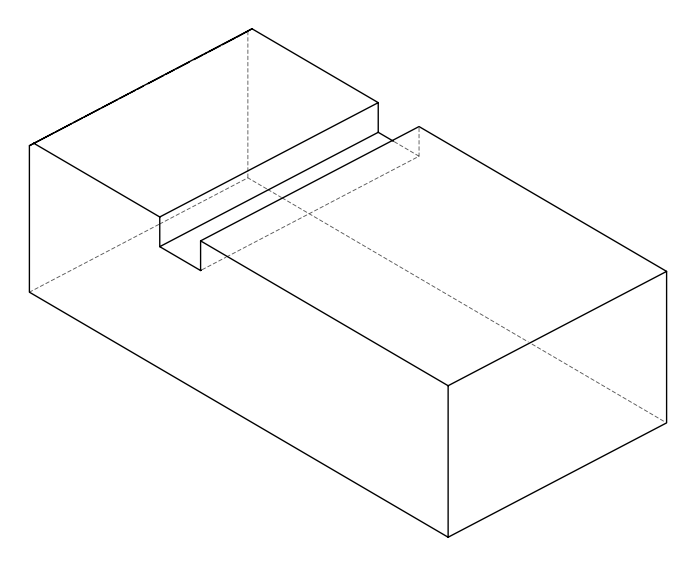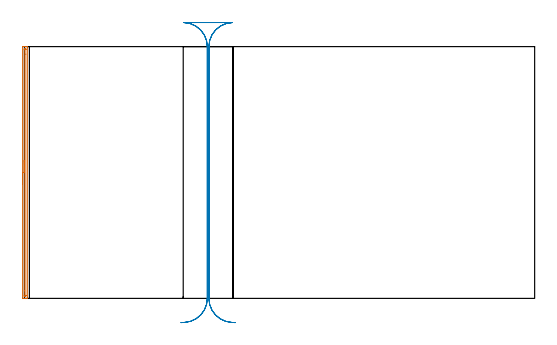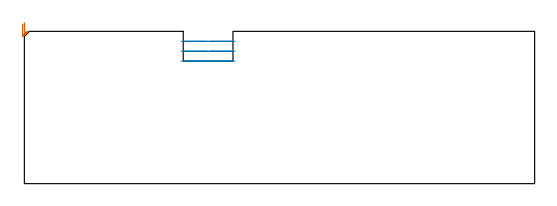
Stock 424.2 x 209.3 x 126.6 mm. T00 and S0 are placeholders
(PLAN: 2 operations, 1 tool changes, 7.1 min)
(1 AREA_MILL | FG_CHAMFER_SURFACE | UGT0205_001 | 3.51 min | 1846 mm3)
(2 MILL_RECTANGULAR_SLOT | SLOT_RECTANGULAR | UGT0201_019 | Follow Part, ap 10, ae 75% | 3.57 min | 214426 mm3)
(TOOL UGT0205_001 | Chamfer Mill 20 x 3 x 45 deg. | D20 FL50 Z2)
(TOOL UGT0201_019 | End mill 40 mm | D40 FL63 Z6)
(OP 1 AREA_MILL)
G17 G21 G94 G90
T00 M6
G54
G17 G0 G90 X-1.5 Y94.65 S1061 M3
G43 Z136.6 H0
Z132.4
G94 G1 Y94.688 Z131.529 F250.
Y94.802 Z130.664
Y94.991 Z129.812
Y95.253 Z128.98
Y95.587 Z128.174
Y95.99 Z127.4
Y96.458 Z126.664
Y96.99 Z125.972
Y97.579 Z125.329
Y98.222 Z124.74
Y98.914 Z124.209
Y99.65 Z123.74
Y100.424 Z123.337
Y101.23 Z123.003
Y102.062 Z122.741
Y102.914 Z122.552
Y103.778 Z122.438
Y104.65 Z122.4
Y208.687
X-1.499 Y209.044 Z122.399
X-1.498 Y209.278 Z122.398
X-1.496 Y209.298 Z122.4
X-1.495 Y209.299
X-0.274 Y209.3 Z123.62
X0.273 Z124.17
X0.6 Z124.496
X1.148 Z125.044
X1.474 Z125.369
X2.128 Z126.027
X2.437 Z126.337
X2.57 Y209.298 Z126.462
X2.698 Y209.29 Z126.588
X2.7 Y209.133 Z126.6
Y0.167
X2.698 Y0.01 Z126.588
X2.57 Y0.002 Z126.462
X2.437 Y0. Z126.337
X2.128 Z126.027
X1.474 Z125.369
X0.273 Z124.17
X-0.274 Z123.62
X-1.494 Y0.001 Z122.401
X-1.496 Y0.003 Z122.4
X-1.498 Y0.256 Z122.399
X-1.5 Y0.613 Z122.4
Y104.65
X-0.086 Z123.814
Y206.708
X-0.085 Y206.901 Z123.815
X-0.08 Y207.25 Z123.82
X-0.079 Y207.285 Z123.821
X-0.025 Y207.291 Z123.875
X0.079 Y207.297 Z123.979
X0.209 Y207.3 Z124.109
X0.6 Z124.5
X1.084 Y207.299 Z124.984
X1.234 Y207.294 Z125.134
X1.263 Y207.29 Z125.163
X1.279 Y207.281 Z125.179
X1.281 Y207.248 Z125.181
X1.285 Y207.094 Z125.185
X1.286 Y203.033 Z125.186
Y2.592
X1.285 Y2.399 Z125.185
X1.28 Y2.05 Z125.18
X1.279 Y2.015 Z125.179
X1.225 Y2.009 Z125.125
X1.121 Y2.003 Z125.021
X0.991 Y2. Z124.891
X0.6 Z124.5
X0.116 Y2.001 Z124.016
X-0.034 Y2.006 Z123.866
X-0.063 Y2.01 Z123.837
X-0.079 Y2.019 Z123.821
X-0.081 Y2.052 Z123.819
X-0.085 Y2.206 Z123.815
X-0.086 Y6.273 Z123.814
Y104.65
Y105.522 Z123.852
Y106.386 Z123.966
Y107.238 Z124.155
Y108.07 Z124.417
Y108.876 Z124.751
Y109.65 Z125.154
Y110.386 Z125.623
Y111.078 Z126.154
Y111.721 Z126.743
Y112.31 Z127.386
Y112.842 Z128.078
Y113.31 Z128.814
Y113.713 Z129.588
Y114.047 Z130.394
Y114.309 Z131.226
Y114.498 Z132.078
Y114.612 Z132.943
Y114.65 Z133.814
G0 Z136.6
M5
M2
(OP 2 MILL_RECTANGULAR_SLOT)
G17 G21 G94 G90
T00 M6
G54
G17 G0 G90 X175.3 Y-20.134 S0 M3
G43 Z136.6 H0
Z118.333
G94 G1 X172.305 Y-19.97 F250.
G2 X153.4 Y0. R20. F500.
G1 Y209.3
G2 X172.768 Y229.29 R20.
G1 X132.732
G2 X152.1 Y209.3 R20.
G1 Y0.
G2 X133.195 Y-19.97 R20.
G1 X130.2 Y-20.134 F250.
G0 X175.3 Z110.067
G1 X172.305 Y-19.97
G2 X153.4 Y0. R20. F500.
G1 Y209.3
G2 X172.768 Y229.29 R20.
G1 X132.732
G2 X152.1 Y209.3 R20.
G1 Y0.
G2 X133.195 Y-19.97 R20.
G1 X130.2 Y-20.134 F250.
G0 X175.3 Z101.8
G1 X172.305 Y-19.97
G2 X153.4 Y0. R20. F500.
G1 Y209.3
G2 X172.768 Y229.29 R20.
G1 X132.732
G2 X152.1 Y209.3 R20.
G1 Y0.
G2 X133.195 Y-19.97 R20.
G1 X130.2 Y-20.134 F250.
G0 Z136.6
M5
M2
